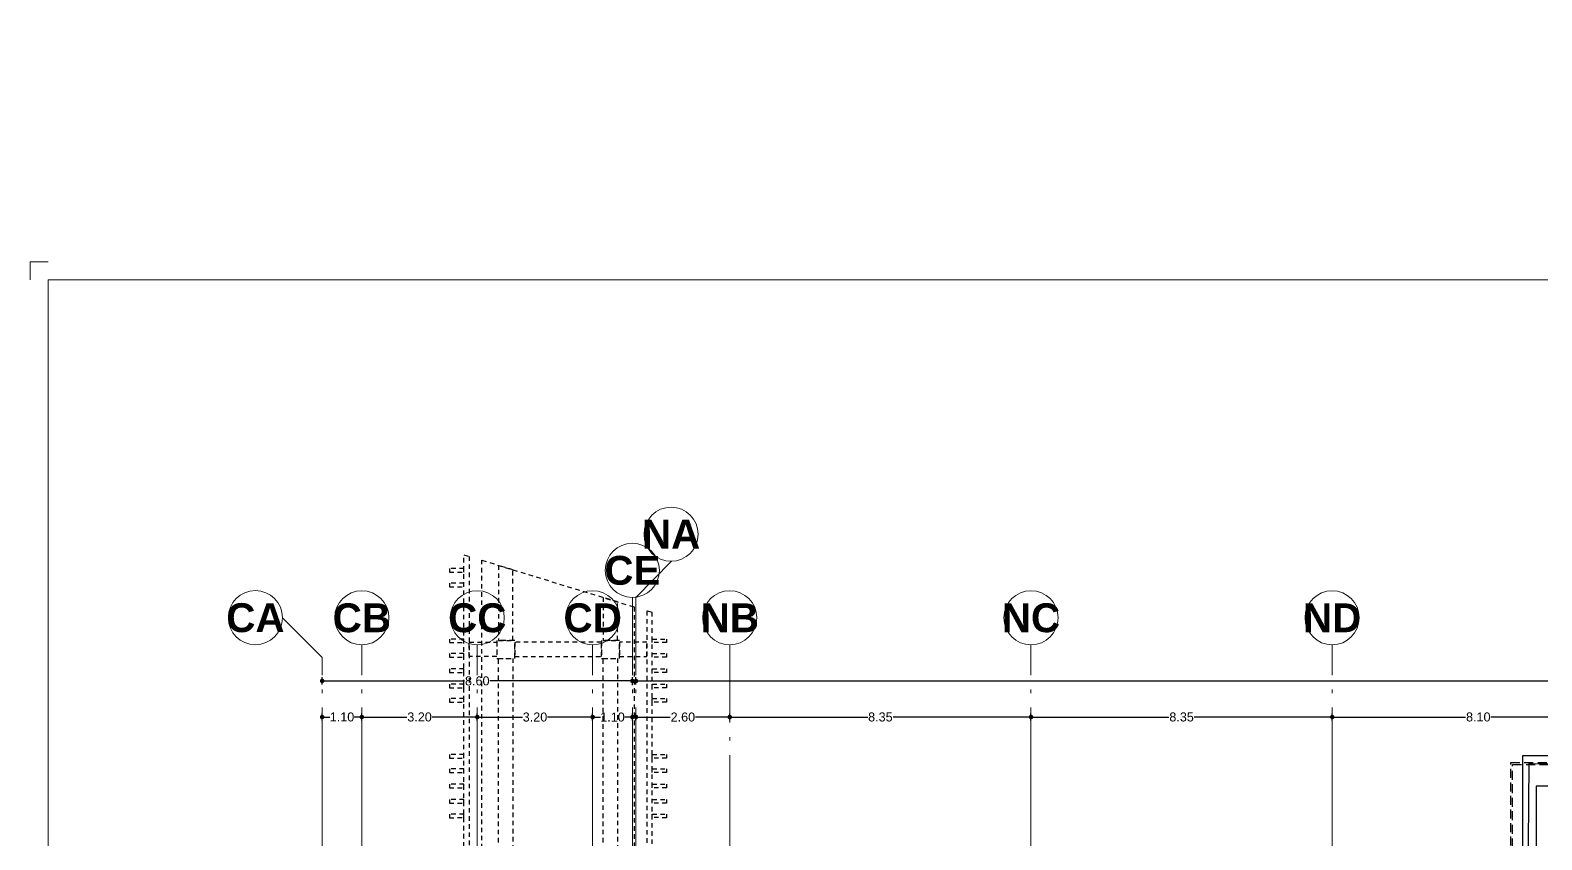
# Model space of a CAD drawing. Header units: metres. Extents: x -22 to 564, y 0 to 143.
# Drawn here: x -22.47 to 19.43, y 53.65 to 76.08 of the extents above; entities that cross this region are included whole.
import ezdxf
from ezdxf.enums import TextEntityAlignment as Align
from ezdxf.xclip import XClip

# ---------------------------------------------------------------- set-up
doc = ezdxf.new("R2010")
doc.units = ezdxf.units.M
doc.header["$XCLIPFRAME"] = 2
for name, pattern in [('EJES630', [6.3, 5.5, -0.4, 0, -0.4]), ('XREF PB NEURO-ONCOLOGIA$0$CONJUNTO TLAHUAC$0$HIDDEN2', [0.1875, 0.125, -0.0625]), ('XREF PB NEURO-ONCOLOGIA$0$DASHED2', [0.375, 0.25, -0.125]), ('XREF PB NEURO-ONCOLOGIA$0$HIDDE150', [0.24, 0.15, -0.09])]:
    doc.linetypes.add(name, pattern=pattern)
for name, color, linetype in [('COTAS EJES', 8, 'Continuous'), ('EJES BOLAS', 11, 'Continuous'), ('EJES TEXTOS', 3, 'Continuous'), ('XREF  PB CONJ$0$BANQUETA', 53, 'Continuous'), ('XREF  PB CONJ$0$PARQUE', 251, 'Continuous'), ('XREF PB NEURO-ONCOLOGIA$0$COLUMNAS', 6, 'Continuous'), ('XREF PB NEURO-ONCOLOGIA$0$LAMINA MULTIPERFORADA', 9, 'Continuous'), ('XREF PB NEURO-ONCOLOGIA$0$MOBILIARIO', 161, 'Continuous'), ('XREF PB NEURO-ONCOLOGIA$0$NOVIDESA', 11, 'Continuous'), ('XREF PB NEURO-ONCOLOGIA$0$PROYECCIÓN', 8, 'XREF PB NEURO-ONCOLOGIA$0$CONJUNTO TLAHUAC$0$HIDDEN2')]:
    doc.layers.add(name, color=color, linetype=linetype)
doc.layers.add('EJES', color=11, linetype='EJES630', lineweight=0)
doc.layers.add('XREF PIE 1.100$0$G-ANNO-TTLB', color=7, linetype='Continuous', lineweight=9)
doc.styles.add('COTAS', font='arial.ttf')
doc.styles.add('EJES', font='arialbd.ttf', dxfattribs={"height": 0.8})
doc.dimstyles.new('100 EJES', dxfattribs={"dimtxt": 0.25, "dimasz": 0.125, "dimexe": 0.1, "dimexo": 0.1, "dimgap": 0.025, "dimtad": 0, "dimtih": 1, "dimtoh": 1, "dimzin": 1, "dimdsep": 46, "dimtxsty": 'COTAS', "dimblk": 'DOT', "dimcen": 0.1, "dimclrd": 256, "dimclre": 256, "dimclrt": 7, "dimadec": 0, "dimazin": 1, "dimtfac": 1, "dimtofl": 0, "dimtmove": 2, "dimatfit": 3, "dimfxl": 1, "dimtolj": 1, "dimtzin": 1, "dimlwd": 25, "dimlwe": -1, "dimarcsym": 0})

# ---------------------------------------------------------------- blocks, each defined once
blk = doc.blocks.new('XREF PIE 1.100$0$ZUM-TB-XX-PP_PIE DE PLANO - ZUM_TB_PP_XX__PIE DE PLANO 90x60cm-1443826-PLANTA BAJA GENERAL')
at = {"layer": 'XREF PIE 1.100$0$G-ANNO-TTLB'}
for p, q in [((-0.4682, 0.6), (-0.4632, 0.6)), ((-0.4682, 0.595), (-0.4682, 0.6))]:
    blk.add_line(p, q, dxfattribs=at)
at = {"layer": 'XREF PIE 1.100$0$G-ANNO-TTLB', "lineweight": 20}
for p in [(0.3018, 0.595), (-0.4632, 0.005)]:
    blk.add_line(p, (-0.4632, 0.595), dxfattribs=at)
blk = doc.blocks.new('XREF PB NEURO-ONCOLOGIA$0$A$C234d6239')
at = {"color": 6, "linetype": 'XREF PB NEURO-ONCOLOGIA$0$HIDDE150'}
for points, elevation in [([(1.8, 5.96), (1.8, 5.46), (2.3, 5.46), (2.3, 5.96)], -0.004), ([(9.2, 5.96), (9.2, 5.46), (9.7, 5.46), (9.7, 5.96)], -0.004), ([(1.8, 3.06), (1.8, 2.56), (2.3, 2.56), (2.3, 3.06)], 0)]:
    blk.add_lwpolyline(points, close=True, dxfattribs=dict(at, elevation=elevation))
blk.add_lwpolyline([(9.2, 3.06), (9.2, 2.56), (9.7, 2.56), (9.7, 3.06)], close=True, dxfattribs=at)
at = {"layer": 'XREF PB NEURO-ONCOLOGIA$0$COLUMNAS', "color": 32, "linetype": 'XREF PB NEURO-ONCOLOGIA$0$HIDDE150', "true_color": 0xcd6928}
blk.add_line((2.05, 6.807, 0), (2.05, 1.754, -0.008), dxfattribs=at)
at = {"layer": 'XREF PB NEURO-ONCOLOGIA$0$PROYECCIÓN'}
for points in [[(-4.814, 6.867), (-4.714, 6.867), (-4.715, 7.267), (-4.815, 7.267)], [(-4.413, 6.867), (-4.313, 6.867), (-4.313, 7.267), (-4.413, 7.267)], [(-3.565, 6.867), (-3.465, 6.867), (-3.465, 7.267), (-3.565, 7.267)], [(-3.163, 6.867), (-3.063, 6.867), (-3.063, 7.267), (-3.163, 7.267)], [(-1.614, 6.871), (-1.514, 6.871), (-1.515, 7.27), (-1.615, 7.27)], [(-1.213, 6.871), (-1.113, 6.871), (-1.113, 7.27), (-1.213, 7.27)], [(-0.365, 6.871), (-0.265, 6.871), (-0.265, 7.27), (-0.365, 7.27)], [(0.037, 6.871), (0.137, 6.871), (0.137, 7.27), (0.037, 7.27)], [(1.586, 6.871), (1.686, 6.871), (1.685, 7.27), (1.585, 7.27)], [(1.987, 6.871), (2.087, 6.871), (2.087, 7.27), (1.987, 7.27)], [(2.835, 6.871), (2.935, 6.871), (2.935, 7.27), (2.835, 7.27)], [(3.237, 6.871), (3.337, 6.871), (3.337, 7.27), (3.237, 7.27)], [(4.786, 6.871), (4.886, 6.871), (4.885, 7.27), (4.785, 7.27)], [(5.187, 6.871), (5.287, 6.871), (5.287, 7.27), (5.187, 7.27)], [(6.035, 6.871), (6.135, 6.871), (6.135, 7.27), (6.035, 7.27)], [(6.437, 6.871), (6.537, 6.871), (6.537, 7.27), (6.437, 7.27)], [(7.986, 6.871), (8.086, 6.871), (8.085, 7.27), (7.985, 7.27)], [(8.387, 6.871), (8.487, 6.871), (8.487, 7.27), (8.387, 7.27)], [(9.235, 6.871), (9.335, 6.871), (9.335, 7.27), (9.235, 7.27)], [(9.637, 6.871), (9.737, 6.871), (9.737, 7.27), (9.637, 7.27)], [(11.186, 6.871), (11.286, 6.871), (11.285, 7.27), (11.185, 7.27)], [(-6.367, 6.871), (12.073, 6.87), (12.027, 6.721), (-6.367, 6.721)], [(-6.217, 2.56), (-6.217, 6.721), (-6.367, 6.721), (-6.367, 2.56)], [(-5.157, 6.721), (-5.157, 5.91), (-5.557, 5.91), (-5.557, 6.721)], [(-5.967, 2.56), (-5.967, 6.37), (11.919, 6.37), (10.624, 2.15), (0.46, 2.15), (0.46, 2.56)], [(-6.217, 5.91), (-5.557, 5.91), (-5.557, 5.51), (-6.217, 5.51)], [(-6.367, 5.441), (-6.367, 5.541), (-6.767, 5.541), (-6.767, 5.441)], [(2.25, 3.06), (2.25, 5.46), (1.85, 5.46), (1.85, 3.06)], [(-6.367, 5.039), (-6.367, 5.139), (-6.767, 5.139), (-6.767, 5.039)], [(-6.367, 4.192), (-6.367, 4.292), (-6.767, 4.291), (-6.767, 4.191)], [(-6.367, 3.79), (-6.367, 3.89), (-6.767, 3.889), (-6.767, 3.789)], [(-6.217, 3.01), (-5.557, 3.01), (-5.557, 2.61), (-6.217, 2.61)], [(1.8, 3.01), (-5.557, 3.01), (-5.557, 2.61), (1.8, 2.61)], [(2.3, 3.01), (9.2, 3.01), (9.2, 2.61), (2.3, 2.61)], [(0.46, 1.649), (10.47, 1.65), (10.516, 1.799), (0.46, 1.799)], [(1.586, 1.65), (1.686, 1.65), (1.685, 1.25), (1.585, 1.25)], [(1.987, 1.65), (2.087, 1.65), (2.087, 1.25), (1.987, 1.25)], [(2.835, 1.65), (2.935, 1.65), (2.935, 1.25), (2.835, 1.25)], [(3.237, 1.65), (3.337, 1.65), (3.337, 1.25), (3.237, 1.25)], [(4.786, 1.65), (4.886, 1.65), (4.885, 1.25), (4.785, 1.25)], [(5.187, 1.65), (5.287, 1.65), (5.287, 1.25), (5.187, 1.25)], [(6.035, 1.65), (6.135, 1.65), (6.135, 1.25), (6.035, 1.25)], [(6.437, 1.65), (6.537, 1.65), (6.537, 1.25), (6.437, 1.25)], [(7.986, 1.65), (8.086, 1.65), (8.085, 1.25), (7.985, 1.25)], [(8.387, 1.65), (8.487, 1.65), (8.487, 1.25), (8.387, 1.25)], [(9.235, 1.65), (9.335, 1.65), (9.335, 1.25), (9.235, 1.25)], [(9.637, 1.65), (9.737, 1.65), (9.737, 1.25), (9.637, 1.25)]]:
    blk.add_lwpolyline(points, close=True, dxfattribs=at)
for points, elevation in [([(-3.989, 6.867), (-3.889, 6.867), (-3.889, 7.267), (-3.989, 7.267)], -0.009), ([(-0.789, 6.871), (-0.689, 6.871), (-0.689, 7.27), (-0.789, 7.27)], -0.009), ([(2.411, 6.871), (2.511, 6.871), (2.511, 7.27), (2.411, 7.27)], -0.009), ([(5.611, 6.871), (5.711, 6.871), (5.711, 7.27), (5.611, 7.27)], -0.009), ([(8.811, 6.871), (8.911, 6.871), (8.911, 7.27), (8.811, 7.27)], -0.009), ([(2.25, 6.721), (2.25, 5.96), (1.85, 5.96), (1.85, 6.721)], -0.004), ([(9.65, 6.721), (9.65, 5.96), (9.25, 5.96), (9.25, 6.721)], 0), ([(1.8, 5.91), (-5.557, 5.91), (-5.557, 5.51), (1.8, 5.51)], -0.004), ([(2.3, 5.91), (9.2, 5.91), (9.2, 5.51), (2.3, 5.51)], -0.004), ([(11.778, 5.91), (9.7, 5.91), (9.7, 5.51), (11.655, 5.51)], -0.009), ([(-5.157, 3.01), (-5.157, 5.51), (-5.557, 5.51), (-5.557, 3.01)], -0.004), ([(9.65, 3.06), (9.65, 5.46), (9.25, 5.46), (9.25, 3.06)], 0), ([(-6.367, 4.615), (-6.367, 4.715), (-6.767, 4.715), (-6.767, 4.615)], -0.009), ([(10.888, 3.01), (9.7, 3.01), (9.7, 2.61), (10.765, 2.61)], -0.004), ([(2.25, 1.799), (2.25, 2.56), (1.85, 2.56), (1.85, 1.799)], -0.004), ([(9.65, 1.799), (9.65, 2.56), (9.25, 2.56), (9.25, 1.799)], 0), ([(2.411, 1.65), (2.511, 1.65), (2.511, 1.25), (2.411, 1.25)], -0.009), ([(5.611, 1.65), (5.711, 1.65), (5.711, 1.25), (5.611, 1.25)], -0.009), ([(8.811, 1.65), (8.911, 1.65), (8.911, 1.25), (8.811, 1.25)], -0.009)]:
    blk.add_lwpolyline(points, close=True, dxfattribs=dict(at, elevation=elevation))
blk = doc.blocks.new('XREF PB NEURO-ONCOLOGIA')
at = {"layer": 'XREF PB NEURO-ONCOLOGIA$0$LAMINA MULTIPERFORADA', "linetype": 'XREF PB NEURO-ONCOLOGIA$0$DASHED2', "elevation": 0}
for points in [[(-0.751, 60.886), (17.014, 60.886), (17.014, 26.926), (22.312, 26.926), (22.312, -3.054), (-0.751, -3.054)], [(-0.701, 60.836), (16.964, 60.836), (16.964, 26.876), (22.262, 26.876), (22.262, -3.004), (-0.701, -3.004)]]:
    blk.add_lwpolyline(points, close=True, dxfattribs=at)
at = {"layer": 'XREF PB NEURO-ONCOLOGIA$0$NOVIDESA', "elevation": 0}
blk.add_lwpolyline([(21.662, 21.716), (21.662, 26.226), (16.362, 26.226)], dxfattribs=at)
at = {"layer": 'XREF PB NEURO-ONCOLOGIA$0$PROYECCIÓN', "elevation": 0}
blk.add_lwpolyline([(27.589, 55.947), (27.689, 55.947), (27.689, 56.346), (27.589, 56.346)], close=True, dxfattribs=at)
at = {"layer": 'XREF PB NEURO-ONCOLOGIA$0$MOBILIARIO'}
blk.add_blockref('XREF PB NEURO-ONCOLOGIA$0$A$C234d6239', (16.002, 49.076, 0), dxfattribs=at)
blk = doc.blocks.new('XREF  PB CONJ')
at = {"layer": 'XREF  PB CONJ$0$PARQUE', "true_color": 0x136734}
h = blk.add_hatch(dxfattribs=at)
h.set_pattern_fill('CROSS', color=116, scale=0.02, angle=90)
edge = h.paths.add_edge_path()
edge.add_line((3.588, 104.606), (1.694, 104.368))
edge.add_line((1.694, 104.368), (2.478, 17.608))
edge.add_line((2.478, 17.608), (97.731, 17.934))
edge.add_arc((97.725, 19.237), 1.303, 270.2752, 363.1006)
edge.add_line((99.026, 19.307), (96.476, 19.308))
edge.add_line((96.476, 19.308), (96.602, 20.224))
edge.add_line((96.602, 20.224), (62.413, 20.224))
edge.add_arc((58.633, 24.654), 5.823, 229.5247, 310.4753, ccw=False)
edge.add_line((54.853, 20.224), (26.253, 20.219))
edge.add_line((26.253, 20.219), (4.284, 20.03))
edge.add_line((4.284, 20.03), (4.055, 46.691))
edge.add_line((4.055, 46.691), (2.388, 46.691))
edge.add_line((2.388, 46.691), (2.388, 54.803))
edge.add_line((2.388, 54.803), (3.985, 54.803))
edge.add_line((3.985, 54.803), (3.746, 82.668))
edge.add_line((3.746, 82.668), (3.618, 95.256))
edge.add_line((3.618, 95.256), (3.588, 104.606))
at = {"layer": 'XREF  PB CONJ$0$BANQUETA'}
blk.add_lwpolyline([(35.964, 46.524), (37.578, 51.782), (35.964, 52.277), (35.964, 54.578), (22.641, 58.668, -0.327055), (21.793, 59.805), (21.674, 73.621), (22.434, 73.628, 0.414214), (23.029, 74.233), (23, 77.633, 0.414214), (22.395, 78.228), (21.635, 78.221), (21.596, 82.821)], format="xyb", dxfattribs=at)
blk = doc.blocks.new('_DOT')
at = {"color": 0, "linetype": 'ByBlock', "lineweight": -2}
blk.add_line((-0.5, 0), (-1, 0), dxfattribs=at)
at = {"color": 0, "linetype": 'ByBlock', "lineweight": -2, "const_width": 0.5}
blk.add_lwpolyline([(-0.25, 0, 1), (0.25, 0, 1)], format="xyb", close=True, dxfattribs=at)
blk = doc.blocks.new('*D107')
at = {"layer": 'COTAS EJES', "transparency": 16777216}
for p, q in [((-14.375, 57.953), (-14.375, 58.15)), ((-5.775, 57.933), (-5.775, 58.15))]:
    blk.add_line(p, q, dxfattribs=at)
at = {"layer": 'COTAS EJES', "lineweight": 25, "transparency": 16777216}
for p, q in [((-14.25, 58.05), (-10.425, 58.05)), ((-5.9, 58.05), (-9.726, 58.05))]:
    blk.add_line(p, q, dxfattribs=at)
at = {"layer": 'COTAS EJES', "lineweight": 25, "transparency": 16777216, "xscale": 0.125, "yscale": 0.125, "zscale": 0.125, "rotation": 180}
blk.add_blockref('_DOT', (-14.375, 58.05), dxfattribs=at)
at = {"layer": 'COTAS EJES', "lineweight": 25, "transparency": 16777216, "xscale": 0.125, "yscale": 0.125, "zscale": 0.125}
blk.add_blockref('_DOT', (-5.775, 58.05), dxfattribs=at)
at = {"layer": 'COTAS EJES', "color": 7, "transparency": 16777216, "insert": (-10.075, 58.05), "char_height": 0.25, "attachment_point": 5, "style": 'COTAS'}
blk.add_mtext('\\A1;8.60', dxfattribs=at)
blk = doc.blocks.new('EJE')
at = {"linetype": 'Continuous', "lineweight": 5}
blk.add_circle((0, 0), 0.75, dxfattribs=at)
at = {"layer": 'EJES TEXTOS', "style": 'EJES'}
blk.add_attdef('EJE', text='', height=0.8, dxfattribs=at).set_placement((0, 0), align=Align.MIDDLE_CENTER)
blk = doc.blocks.new('*D108')
at = {"layer": 'COTAS EJES', "transparency": 16777216}
for p, q in [((-13.275, 56.953), (-13.275, 57.15)), ((-10.075, 56.953), (-10.075, 57.15))]:
    blk.add_line(p, q, dxfattribs=at)
at = {"layer": 'COTAS EJES', "lineweight": 25, "transparency": 16777216}
for p, q in [((-13.15, 57.05), (-12.024, 57.05)), ((-10.2, 57.05), (-11.326, 57.05))]:
    blk.add_line(p, q, dxfattribs=at)
at = {"layer": 'COTAS EJES', "lineweight": 25, "transparency": 16777216, "xscale": 0.125, "yscale": 0.125, "zscale": 0.125, "rotation": 180}
blk.add_blockref('_DOT', (-13.275, 57.05), dxfattribs=at)
at = {"layer": 'COTAS EJES', "lineweight": 25, "transparency": 16777216, "xscale": 0.125, "yscale": 0.125, "zscale": 0.125}
blk.add_blockref('_DOT', (-10.075, 57.05), dxfattribs=at)
at = {"layer": 'COTAS EJES', "color": 7, "transparency": 16777216, "insert": (-11.675, 57.05), "char_height": 0.25, "attachment_point": 5, "style": 'COTAS'}
blk.add_mtext('\\A1;3.20', dxfattribs=at)
blk = doc.blocks.new('*D109')
at = {"layer": 'COTAS EJES', "transparency": 16777216}
for p, q in [((-14.375, 56.953), (-14.375, 57.15)), ((-13.275, 56.953), (-13.275, 57.15))]:
    blk.add_line(p, q, dxfattribs=at)
at = {"layer": 'COTAS EJES', "lineweight": 25, "transparency": 16777216}
for p, q in [((-14.25, 57.05), (-14.163, 57.05)), ((-13.4, 57.05), (-13.488, 57.05))]:
    blk.add_line(p, q, dxfattribs=at)
at = {"layer": 'COTAS EJES', "lineweight": 25, "transparency": 16777216, "xscale": 0.125, "yscale": 0.125, "zscale": 0.125, "rotation": 180}
blk.add_blockref('_DOT', (-14.375, 57.05), dxfattribs=at)
at = {"layer": 'COTAS EJES', "lineweight": 25, "transparency": 16777216, "xscale": 0.125, "yscale": 0.125, "zscale": 0.125}
blk.add_blockref('_DOT', (-13.275, 57.05), dxfattribs=at)
at = {"layer": 'COTAS EJES', "color": 7, "transparency": 16777216, "insert": (-13.825, 57.05), "char_height": 0.25, "attachment_point": 5, "style": 'COTAS'}
blk.add_mtext('\\A1;1.10', dxfattribs=at)
blk = doc.blocks.new('*D110')
at = {"layer": 'COTAS EJES', "transparency": 16777216}
for p, q in [((-10.075, 56.952), (-10.075, 57.148)), ((-6.876, 56.952), (-6.876, 57.148))]:
    blk.add_line(p, q, dxfattribs=at)
at = {"layer": 'COTAS EJES', "lineweight": 25, "transparency": 16777216}
for p, q in [((-9.95, 57.048), (-8.824, 57.048)), ((-7.001, 57.048), (-8.126, 57.048))]:
    blk.add_line(p, q, dxfattribs=at)
at = {"layer": 'COTAS EJES', "lineweight": 25, "transparency": 16777216, "xscale": 0.125, "yscale": 0.125, "zscale": 0.125, "rotation": 180}
blk.add_blockref('_DOT', (-10.075, 57.048), dxfattribs=at)
at = {"layer": 'COTAS EJES', "lineweight": 25, "transparency": 16777216, "xscale": 0.125, "yscale": 0.125, "zscale": 0.125}
blk.add_blockref('_DOT', (-6.876, 57.048), dxfattribs=at)
at = {"layer": 'COTAS EJES', "color": 7, "transparency": 16777216, "insert": (-8.475, 57.048), "char_height": 0.25, "attachment_point": 5, "style": 'COTAS'}
blk.add_mtext('\\A1;3.20', dxfattribs=at)
blk = doc.blocks.new('*D111')
at = {"layer": 'COTAS EJES', "transparency": 16777216}
for p, q in [((-6.876, 56.952), (-6.876, 57.148)), ((-5.775, 56.952), (-5.775, 57.148))]:
    blk.add_line(p, q, dxfattribs=at)
at = {"layer": 'COTAS EJES', "lineweight": 25, "transparency": 16777216}
for p, q in [((-6.751, 57.048), (-6.663, 57.048)), ((-5.9, 57.048), (-5.988, 57.048))]:
    blk.add_line(p, q, dxfattribs=at)
at = {"layer": 'COTAS EJES', "lineweight": 25, "transparency": 16777216, "xscale": 0.125, "yscale": 0.125, "zscale": 0.125, "rotation": 180}
blk.add_blockref('_DOT', (-6.876, 57.048), dxfattribs=at)
at = {"layer": 'COTAS EJES', "lineweight": 25, "transparency": 16777216, "xscale": 0.125, "yscale": 0.125, "zscale": 0.125}
blk.add_blockref('_DOT', (-5.775, 57.048), dxfattribs=at)
at = {"layer": 'COTAS EJES', "color": 7, "transparency": 16777216, "insert": (-6.325, 57.048), "char_height": 0.25, "attachment_point": 5, "style": 'COTAS'}
blk.add_mtext('\\A1;1.10', dxfattribs=at)
blk = doc.blocks.new('*D112')
at = {"layer": 'COTAS EJES', "transparency": 16777216}
for p, q in [((5.275, 56.953), (5.275, 57.15)), ((13.625, 56.953), (13.625, 57.15))]:
    blk.add_line(p, q, dxfattribs=at)
at = {"layer": 'COTAS EJES', "lineweight": 25, "transparency": 16777216}
for p, q in [((5.4, 57.05), (9.099, 57.05)), ((13.5, 57.05), (9.801, 57.05))]:
    blk.add_line(p, q, dxfattribs=at)
at = {"layer": 'COTAS EJES', "lineweight": 25, "transparency": 16777216, "xscale": 0.125, "yscale": 0.125, "zscale": 0.125, "rotation": 180}
blk.add_blockref('_DOT', (5.275, 57.05), dxfattribs=at)
at = {"layer": 'COTAS EJES', "lineweight": 25, "transparency": 16777216, "xscale": 0.125, "yscale": 0.125, "zscale": 0.125}
blk.add_blockref('_DOT', (13.625, 57.05), dxfattribs=at)
at = {"layer": 'COTAS EJES', "color": 7, "transparency": 16777216, "insert": (9.45, 57.05), "char_height": 0.25, "attachment_point": 5, "style": 'COTAS'}
blk.add_mtext('\\A1;8.35', dxfattribs=at)
blk = doc.blocks.new('*D113')
at = {"layer": 'COTAS EJES', "transparency": 16777216}
for p, q in [((13.625, 56.953), (13.625, 57.15)), ((21.725, 56.953), (21.725, 57.15))]:
    blk.add_line(p, q, dxfattribs=at)
at = {"layer": 'COTAS EJES', "lineweight": 25, "transparency": 16777216}
for p, q in [((13.75, 57.05), (17.325, 57.05)), ((21.6, 57.05), (18.024, 57.05))]:
    blk.add_line(p, q, dxfattribs=at)
at = {"layer": 'COTAS EJES', "lineweight": 25, "transparency": 16777216, "xscale": 0.125, "yscale": 0.125, "zscale": 0.125, "rotation": 180}
blk.add_blockref('_DOT', (13.625, 57.05), dxfattribs=at)
at = {"layer": 'COTAS EJES', "lineweight": 25, "transparency": 16777216, "xscale": 0.125, "yscale": 0.125, "zscale": 0.125}
blk.add_blockref('_DOT', (21.725, 57.05), dxfattribs=at)
at = {"layer": 'COTAS EJES', "color": 7, "transparency": 16777216, "insert": (17.675, 57.05), "char_height": 0.25, "attachment_point": 5, "style": 'COTAS'}
blk.add_mtext('\\A1;8.10', dxfattribs=at)
blk = doc.blocks.new('*D116')
at = {"layer": 'COTAS EJES', "transparency": 16777216}
for p, q in [((-3.075, 56.953), (-3.075, 57.15)), ((5.275, 56.953), (5.275, 57.15))]:
    blk.add_line(p, q, dxfattribs=at)
at = {"layer": 'COTAS EJES', "lineweight": 25, "transparency": 16777216}
for p, q in [((-2.95, 57.05), (0.749, 57.05)), ((5.15, 57.05), (1.451, 57.05))]:
    blk.add_line(p, q, dxfattribs=at)
at = {"layer": 'COTAS EJES', "lineweight": 25, "transparency": 16777216, "xscale": 0.125, "yscale": 0.125, "zscale": 0.125, "rotation": 180}
blk.add_blockref('_DOT', (-3.075, 57.05), dxfattribs=at)
at = {"layer": 'COTAS EJES', "lineweight": 25, "transparency": 16777216, "xscale": 0.125, "yscale": 0.125, "zscale": 0.125}
blk.add_blockref('_DOT', (5.275, 57.05), dxfattribs=at)
at = {"layer": 'COTAS EJES', "color": 7, "transparency": 16777216, "insert": (1.1, 57.05), "char_height": 0.25, "attachment_point": 5, "style": 'COTAS'}
blk.add_mtext('\\A1;8.35', dxfattribs=at)
blk = doc.blocks.new('*D119')
at = {"layer": 'COTAS EJES', "transparency": 16777216}
for p, q in [((-5.675, 56.952), (-5.675, 57.148)), ((-3.075, 56.952), (-3.075, 57.148))]:
    blk.add_line(p, q, dxfattribs=at)
at = {"layer": 'COTAS EJES', "lineweight": 25, "transparency": 16777216}
for p, q in [((-5.55, 57.048), (-4.727, 57.048)), ((-3.2, 57.048), (-4.024, 57.048))]:
    blk.add_line(p, q, dxfattribs=at)
at = {"layer": 'COTAS EJES', "lineweight": 25, "transparency": 16777216, "xscale": 0.125, "yscale": 0.125, "zscale": 0.125, "rotation": 180}
blk.add_blockref('_DOT', (-5.675, 57.048), dxfattribs=at)
at = {"layer": 'COTAS EJES', "lineweight": 25, "transparency": 16777216, "xscale": 0.125, "yscale": 0.125, "zscale": 0.125}
blk.add_blockref('_DOT', (-3.075, 57.048), dxfattribs=at)
at = {"layer": 'COTAS EJES', "color": 7, "transparency": 16777216, "insert": (-4.375, 57.048), "char_height": 0.25, "attachment_point": 5, "style": 'COTAS'}
blk.add_mtext('\\A1;2.60', dxfattribs=at)
blk = doc.blocks.new('*D120')
at = {"layer": 'COTAS EJES', "transparency": 16777216}
for p, q in [((-5.675, 57.953), (-5.675, 58.15)), ((47.046, 57.919), (47.046, 58.15))]:
    blk.add_line(p, q, dxfattribs=at)
at = {"layer": 'COTAS EJES', "lineweight": 25, "transparency": 16777216}
for p, q in [((-5.55, 58.05), (20.24, 58.05)), ((46.921, 58.05), (21.131, 58.05))]:
    blk.add_line(p, q, dxfattribs=at)
at = {"layer": 'COTAS EJES', "lineweight": 25, "transparency": 16777216, "xscale": 0.125, "yscale": 0.125, "zscale": 0.125, "rotation": 180}
blk.add_blockref('_DOT', (-5.675, 58.05), dxfattribs=at)
at = {"layer": 'COTAS EJES', "lineweight": 25, "transparency": 16777216, "xscale": 0.125, "yscale": 0.125, "zscale": 0.125}
blk.add_blockref('_DOT', (47.046, 58.05), dxfattribs=at)
at = {"layer": 'COTAS EJES', "color": 7, "transparency": 16777216, "insert": (20.685, 58.05), "char_height": 0.25, "attachment_point": 5, "style": 'COTAS'}
blk.add_mtext('\\A1;52.72', dxfattribs=at)

msp = doc.modelspace()

# ---------------------------------------------------------------- block references
at = {"layer": 'XREF PIE 1.100$0$G-ANNO-TTLB', "xscale": 100.0000000000004, "yscale": 100.0000000000004, "zscale": 100.0000000000004}
msp.add_blockref('XREF PIE 1.100$0$ZUM-TB-XX-PP_PIE DE PLANO - ZUM_TB_PP_XX__PIE DE PLANO 90x60cm-1443826-PLANTA BAJA GENERAL', (24.352, 9.662), dxfattribs=at)

# ---------------------------------------------------------------- next in the draw order: block references
at = {"rotation": 90}
msp.add_blockref('XREF PB NEURO-ONCOLOGIA', (45.501, 33.473), dxfattribs=at)

# ---------------------------------------------------------------- next in the draw order: linework, layer by layer
at = {"layer": 'EJES'}
for p, q in [((-5.675, 60.365), (-4.69, 61.366)), ((-14.375, 58.702), (-15.475, 59.803))]:
    msp.add_line(p, q, dxfattribs=at)

# ---------------------------------------------------------------- next in the draw order: block references
ref = msp.add_blockref('XREF  PB CONJ', (67.898, 28.71, 0), dxfattribs=dict(rotation=89.50849308405942))
XClip(ref).set_block_clipping_path([(-2.936402334, 82.9334608569), (21.1250270707, 82.9334608569), (21.1250270707, 49.0397586863), (26.6296707885, 49.0397586863), (26.6284018429, 17.4712422498), (-2.8531787476, 17.4341989701)])
at = {"layer": 'EJES BOLAS'}
for p, values in [((-4.701, 62.116, 0), {'EJE': 'NA'}), ((-5.775, 61.115, 0), {'EJE': 'CE'}), ((-16.225, 59.803, 0.001), {'EJE': 'CA'}), ((-13.275, 59.8, 0), {'EJE': 'CB'}), ((-10.075, 59.8, 0), {'EJE': 'CC'}), ((-6.876, 59.8, 0), {'EJE': 'CD'}), ((-3.075, 59.8, 0), {'EJE': 'NB'}), ((5.274, 59.8, 0), {'EJE': 'NC'}), ((13.624, 59.8, 0), {'EJE': 'ND'})]:
    msp.add_blockref('EJE', p, dxfattribs=at).add_auto_attribs(values)

# ---------------------------------------------------------------- next in the draw order: dimensions: what is measured, and where the dimension line sits
at = {"layer": 'COTAS EJES'}
for base, p1, p2, picture, middle in [((-5.775, 58.05, 0), (-14.375, 57.853, 0.001), (-5.775, 57.833, 0), '*D107', (-10.075, 58.05, 0)), ((47.046, 58.05, -0.001), (-5.675, 57.853, 0), (47.046, 57.819, 0), '*D120', (20.685, 58.05, -0.001)), ((-13.275, 57.05, 0), (-14.375, 56.853, 0.001), (-13.275, 56.853, 0), '*D109', (-13.825, 57.05, 0)), ((-10.075, 57.05, 0), (-13.275, 56.853, 0), (-10.075, 56.853, 0), '*D108', (-11.675, 57.05, 0)), ((-6.876, 57.048, 0), (-10.075, 56.852, 0), (-6.876, 56.852, 0), '*D110', (-8.475, 57.048, 0)), ((-5.775, 57.048, 0), (-6.876, 56.852, 0), (-5.775, 56.852, 0), '*D111', (-6.325, 57.048, 0)), ((-3.075, 57.048, 0), (-5.675, 56.852, 0), (-3.075, 56.852, 0), '*D119', (-4.375, 57.048, 0)), ((5.275, 57.05, 0), (-3.075, 56.853, 0), (5.275, 56.853, 0), '*D116', (1.1, 57.05, 0)), ((13.625, 57.05, 0), (5.275, 56.853, 0), (13.625, 56.853, 0), '*D112', (9.45, 57.05, 0)), ((21.725, 57.05, 0), (13.625, 56.853, 0), (21.725, 56.853, 0), '*D113', (17.675, 57.05, 0))]:
    dim = msp.add_linear_dim(base=base, p1=p1, p2=p2, dimstyle='100 EJES', dxfattribs=at)
    dim.commit()
    dim.dimension.update_dxf_attribs({"geometry": picture, "text_midpoint": middle})

# ---------------------------------------------------------------- next in the draw order: linework, layer by layer
at = {"elevation": 0}
msp.add_lwpolyline([(50.467, 55.973), (18.899, 55.974), (18.899, 50.47), (-14.995, 50.47), (-14.995, 26.408), (50.504, 26.491)], close=True, dxfattribs=at)
at = {"layer": 'EJES'}
for p, q in [((-5.776, 32.61), (-5.775, 60.365)), ((-5.675, 32.61), (-5.675, 60.365)), ((-14.375, 32.612), (-14.375, 58.702)), ((-13.275, 32.61), (-13.275, 59.05)), ((-10.075, 32.61), (-10.075, 59.05)), ((-6.876, 32.61), (-6.876, 59.05)), ((-3.075, 31.295), (-3.075, 59.05)), ((5.275, 32.61), (5.275, 59.05)), ((13.625, 32.61), (13.625, 59.05))]:
    msp.add_line(p, q, dxfattribs=at)

doc.saveas('drawing.dxf')
